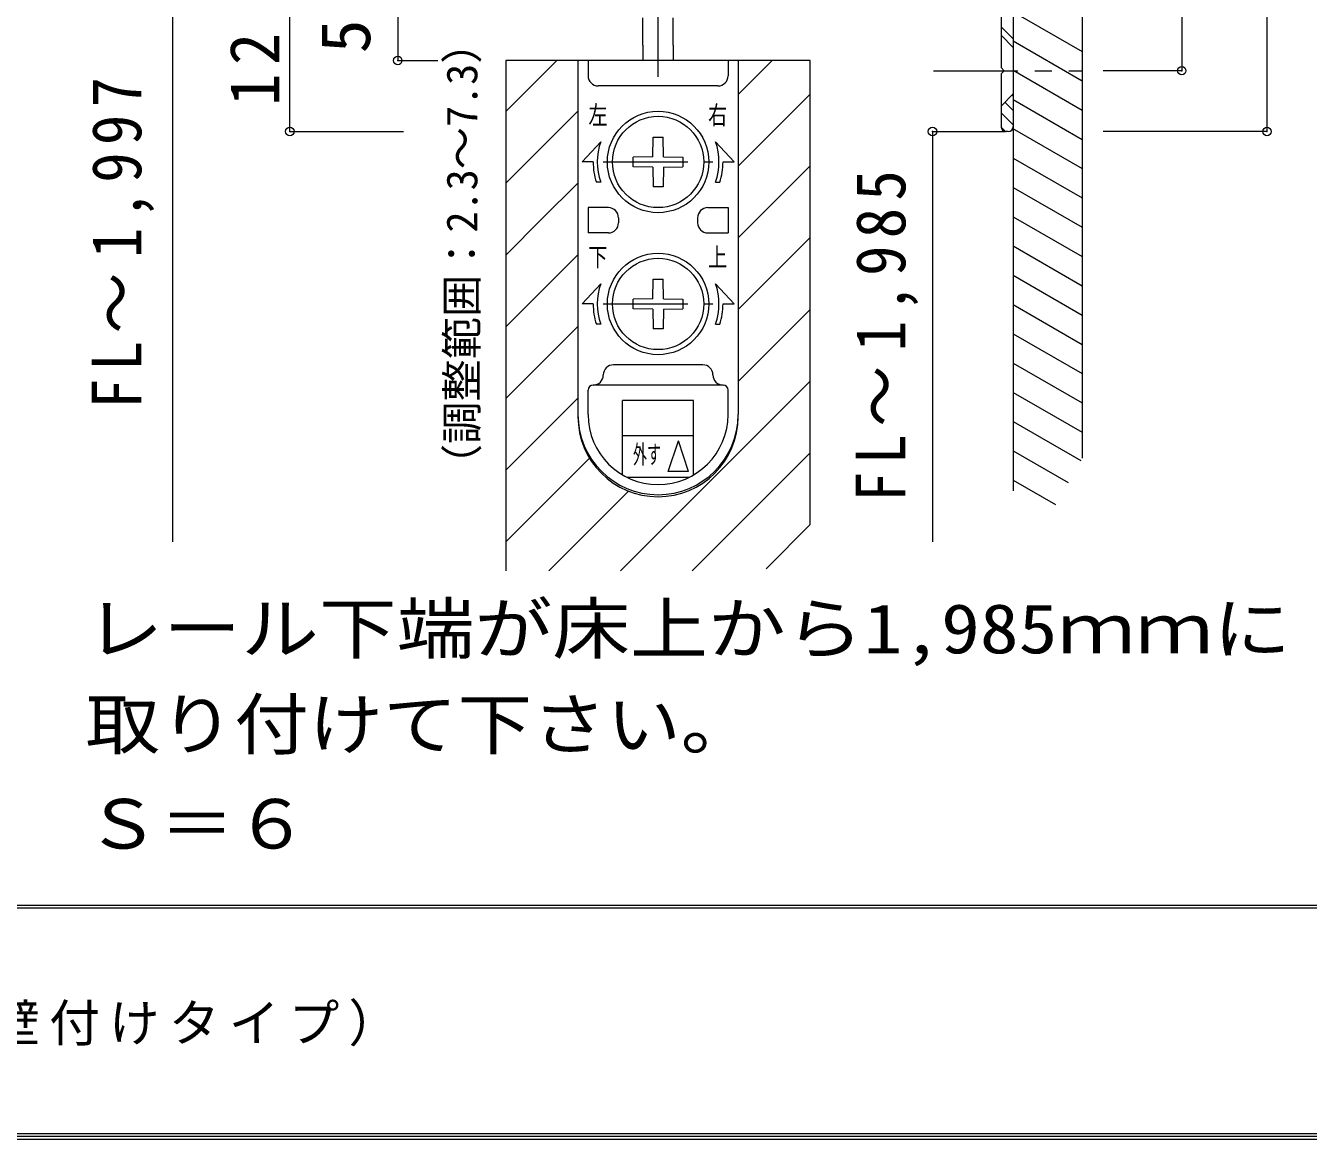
# Model space of a CAD drawing. Units: millimetres at full size, sheet at 1:10; details may follow other scales. Extents: x -2000 to 1900, y -1436 to 1392.
# Drawn here: x -929 to -170, y -1402 to -743 of the extents above; entities that cross this region are included whole.
import ezdxf
from ezdxf.enums import TextEntityAlignment as Align

# ---------------------------------------------------------------- set-up
doc = ezdxf.new("R2010")
doc.units = ezdxf.units.MM
doc.header["$LTSCALE"] = 10
doc.header["$PDMODE"] = 32
doc.header["$PDSIZE"] = 5
doc.linetypes.add('CHAIN1', pattern=[8, 5, -1, 1, -1])
for name, color, linetype, lineweight in [('0-1_通り芯', 4, 'CHAIN1', 9), ('0-3_仕上げ', 2, 'Continuous', 9), ('0-6_扉', 6, 'Continuous', 9), ('0-7_金物', 7, 'Continuous', 9), ('0-A_文字', 7, 'Continuous', 9), ('0-B_寸法', 7, 'Continuous', 9), ('0-C_ハッチ', 3, 'Continuous', 9), ('0-D_穴', 7, 'Continuous', 9), ('F-1_図枠', 6, 'Continuous', 9)]:
    doc.layers.add(name, color=color, linetype=linetype, lineweight=lineweight)
doc.layers.add('F-A_文字', color=7, linetype='Continuous')
doc.styles.add('ＭＳ ゴシック', font='')
doc.styles.get('ＭＳ ゴシック').set_extended_font_data('MS Gothic')

msp = doc.modelspace()

# ---------------------------------------------------------------- linework, layer by layer
at = {"layer": '0-1_通り芯'}
for p, q in [((-554.97, -773.26), (-554.97, -575.53)), ((-392.13, -769.54), (-304.66, -769.54)), ((-587.37, -823.54), (-522.57, -823.54)), ((-587.37, -907.54), (-522.57, -907.54))]:
    msp.add_line(p, q, dxfattribs=at)
at = {"layer": '0-3_仕上げ'}
msp.add_line((-344.97, -390.08), (-344.97, -1018.15), dxfattribs=at)
msp.add_lwpolyline([(-344.97, -390.08), (-304.19, -390.08), (-304.19, -998.76)], dxfattribs=at)
at = {"layer": '0-6_扉'}
for p, q in [((-644.97, -763.54), (-644.97, -1065.38)), ((-464.97, -763.54), (-644.97, -763.54)), ((-464.97, -1038.23), (-464.97, -763.54))]:
    msp.add_line(p, q, dxfattribs=at)
at = {"layer": '0-7_金物'}
for p, q in [((-344.97, -727.54), (-344.97, -802.54)), ((-563.97, -754.54), (-563.97, -738.34)), ((-545.97, -754.54), (-545.97, -738.34)), ((-352.17, -736.54), (-352.17, -767.74)), ((-563.97, -754.54), (-563.97, -763.54)), ((-545.97, -754.54), (-545.97, -763.54)), ((-602.37, -763.54), (-602.37, -972.94)), ((-507.57, -763.54), (-602.37, -763.54)), ((-596.37, -763.54), (-596.37, -772.54)), ((-513.57, -763.54), (-513.57, -772.54)), ((-507.57, -763.54), (-507.57, -972.94)), ((-352.17, -771.34), (-352.17, -802.54)), ((-519.57, -778.54), (-590.37, -778.54)), ((-352.38, -802.74), (-349.62, -805.5)), ((-558.09, -820.42), (-557.89, -808.84)), ((-557.89, -808.84), (-552.06, -808.84)), ((-551.86, -820.42), (-552.06, -808.84)), ((-347.97, -805.54), (-349.17, -805.54)), ((-558.09, -820.42), (-569.67, -820.62)), ((-569.67, -826.45), (-569.67, -820.62)), ((-558.09, -826.66), (-569.67, -826.45)), ((-558.09, -826.66), (-557.89, -838.24)), ((-551.86, -826.66), (-552.06, -838.24)), ((-551.86, -820.42), (-540.27, -820.62)), ((-551.86, -826.66), (-540.27, -826.45)), ((-540.27, -820.62), (-540.27, -826.45)), ((-552.06, -838.24), (-557.89, -838.24)), ((-558.09, -904.42), (-557.89, -892.84)), ((-557.89, -892.84), (-552.06, -892.84)), ((-551.86, -904.42), (-552.06, -892.84)), ((-558.09, -904.42), (-569.67, -904.62)), ((-569.67, -910.45), (-569.67, -904.62)), ((-551.86, -904.42), (-540.27, -904.62)), ((-540.27, -904.62), (-540.27, -910.45)), ((-558.09, -910.66), (-569.67, -910.45)), ((-558.09, -910.66), (-557.89, -922.24)), ((-551.86, -910.66), (-552.06, -922.24)), ((-551.86, -910.66), (-540.27, -910.45)), ((-552.06, -922.24), (-557.89, -922.24)), ((-533.97, -964.54), (-575.97, -964.54)), ((-575.97, -1008.62), (-575.97, -964.54)), ((-533.97, -1008.62), (-533.97, -964.54)), ((-533.97, -985.54), (-575.97, -985.54)), ((-536.81, -1010.14), (-573.14, -1010.14))]:
    msp.add_line(p, q, dxfattribs=at)
msp.add_lwpolyline([(-352.17, -771.34), (-350.37, -769.54), (-352.17, -767.74)], dxfattribs=at)
for centre, radius in [((-554.97, -823.54), 30), ((-554.97, -823.54), 27), ((-554.97, -907.54), 30), ((-554.97, -907.54), 27)]:
    msp.add_circle(centre, radius, dxfattribs=at)
for centre, radius, start, end in [((-590.37, -772.54), 6, 180, 270), ((-519.57, -772.54), 6, 270, 0), ((-349.17, -802.54), 3, 180, 270), ((-347.97, -802.54), 3, 270, 0), ((-554.97, -972.94), 47.4, 180, 0), ((-554.97, -974.14), 47.4, 180, 0)]:
    msp.add_arc(centre, radius, start, end, dxfattribs=at)
at = {"layer": '0-A_文字'}
for p, q in [((-588.92, -811.54), (-599.97, -823.54)), ((-521.03, -811.54), (-509.97, -823.54)), ((-593.37, -823.54), (-599.97, -823.54)), ((-516.57, -823.54), (-509.97, -823.54)), ((-588.92, -835.54), (-591.45, -835.54)), ((-521.03, -835.54), (-518.5, -835.54)), ((-588.92, -895.54), (-599.97, -907.54)), ((-521.03, -895.54), (-509.97, -907.54)), ((-593.37, -907.54), (-599.97, -907.54)), ((-516.57, -907.54), (-509.97, -907.54)), ((-588.92, -919.54), (-591.45, -919.54)), ((-521.03, -919.54), (-518.5, -919.54)), ((-548.97, -1006.54), (-542.97, -988.54)), ((-536.97, -1006.54), (-542.97, -988.54)), ((-536.97, -1006.54), (-548.97, -1006.54))]:
    msp.add_line(p, q, dxfattribs=at)
for centre, radius, start, end in [((-554.97, -823.54), 36, 160.52878, 199.47122), ((-554.97, -823.54), 36, 340.52878, 19.47122), ((-554.97, -823.54), 38.4, 180, 198.20996), ((-554.97, -823.54), 38.4, 341.79004, 0), ((-554.97, -907.54), 36, 160.52878, 199.47122), ((-554.97, -907.54), 36, 340.52878, 19.47122), ((-554.97, -907.54), 38.4, 180, 198.20996), ((-554.97, -907.54), 38.4, 341.79004, 0)]:
    msp.add_arc(centre, radius, start, end, dxfattribs=at)
at = {"layer": '0-B_寸法', "color": 4}
for p, q in [((-194.88, -463.54), (-194.88, -805.54)), ((-245.3, -499.54), (-245.3, -769.54)), ((-842.09, -733.54), (-842.09, -1048.29)), ((-772.72, -805.54), (-772.72, -733.54)), ((-708.94, -733.54), (-708.94, -763.54)), ((-708.94, -763.54), (-685.22, -763.54)), ((-245.3, -769.54), (-291.84, -769.54)), ((-772.72, -805.54), (-705.55, -805.54)), ((-392.67, -805.54), (-349.62, -805.54)), ((-392.67, -805.54), (-392.67, -1048.29)), ((-194.88, -805.54), (-291.84, -805.54))]:
    msp.add_line(p, q, dxfattribs=at)
at = {"layer": '0-B_寸法'}
for p in [(-708.94, -763.54), (-245.3, -769.54), (-772.72, -805.54), (-392.67, -805.54), (-194.88, -805.54)]:
    msp.add_point(p, dxfattribs=at)
at = {"layer": '0-C_ハッチ', "color": 7}
for p, q in [((-344.97, -734.67), (-304.19, -758.21)), ((-344.97, -755.74), (-352.17, -748.54)), ((-344.97, -751.99), (-304.19, -775.53)), ((-344.97, -769.31), (-304.19, -792.85)), ((-344.97, -783.34), (-352.17, -790.54)), ((-344.97, -786.63), (-304.19, -810.18)), ((-345.59, -803.6), (-304.19, -827.5)), ((-344.97, -821.27), (-304.19, -844.82)), ((-344.97, -838.59), (-304.19, -862.14)), ((-344.97, -855.91), (-304.19, -879.46)), ((-344.97, -873.23), (-304.19, -896.78)), ((-344.97, -890.55), (-304.19, -914.1)), ((-344.97, -907.87), (-304.19, -931.42)), ((-344.97, -925.19), (-304.19, -948.74)), ((-344.97, -942.51), (-304.19, -966.06)), ((-344.97, -959.83), (-304.19, -983.38)), ((-344.97, -977.15), (-305.03, -1000.22)), ((-344.97, -994.47), (-312.53, -1013.21)), ((-344.97, -1011.79), (-320.03, -1026.2))]:
    msp.add_line(p, q, dxfattribs=at)
at = {"layer": '0-C_ハッチ'}
for p, q in [((-352.17, -743.55), (-344.97, -750.75)), ((-349.89, -788.26), (-344.97, -793.18)), ((-345.65, -784.02), (-344.97, -784.69)), ((-352.17, -794.46), (-344.97, -801.66))]:
    msp.add_line(p, q, dxfattribs=at)
at = {"layer": '0-C_ハッチ', "color": 6}
for p, q in [((-614.78, -763.54), (-644.97, -793.73)), ((-487.5, -763.54), (-507.57, -783.61)), ((-464.97, -783.44), (-507.57, -826.04)), ((-602.37, -793.56), (-644.97, -836.16)), ((-464.97, -825.87), (-507.57, -868.47)), ((-602.37, -835.99), (-623.63, -857.25)), ((-623.63, -857.25), (-644.97, -878.59)), ((-464.97, -868.29), (-507.57, -910.89)), ((-602.37, -878.41), (-644.97, -921.01)), ((-464.97, -910.72), (-507.57, -953.32)), ((-602.37, -920.84), (-644.97, -963.44)), ((-464.97, -953.15), (-577.21, -1065.38)), ((-602.37, -963.27), (-644.97, -1005.87)), ((-595.46, -998.78), (-644.97, -1048.29)), ((-464.97, -995.57), (-534.78, -1065.38)), ((-572.45, -1018.2), (-619.63, -1065.38)), ((-464.97, -1038), (-491.14, -1064.16))]:
    msp.add_line(p, q, dxfattribs=at)
at = {"layer": '0-D_穴'}
for p, q in [((-596.37, -850.54), (-596.37, -865.54)), ((-584.37, -850.54), (-596.37, -850.54)), ((-578.37, -856.54), (-578.37, -859.54)), ((-531.57, -856.54), (-531.57, -859.54)), ((-525.57, -850.54), (-513.57, -850.54)), ((-513.57, -850.54), (-513.57, -865.54)), ((-584.37, -865.54), (-596.37, -865.54)), ((-525.57, -865.54), (-513.57, -865.54)), ((-528.57, -943.54), (-581.37, -943.54)), ((-516.57, -955.54), (-593.37, -955.54)), ((-596.37, -972.94), (-596.37, -958.54)), ((-513.57, -972.94), (-513.57, -958.54))]:
    msp.add_line(p, q, dxfattribs=at)
for centre, radius, start, end in [((-584.37, -856.54), 6, 0, 90), ((-525.57, -856.54), 6, 90, 180), ((-584.37, -859.54), 6, 270, 0), ((-525.57, -859.54), 6, 180, 270), ((-581.37, -949.54), 6, 90, 180), ((-528.57, -949.54), 6, 0, 90), ((-593.37, -958.54), 3, 90, 180), ((-593.37, -949.54), 6, 270, 0), ((-516.57, -949.54), 6, 180, 270), ((-516.57, -958.54), 3, 0, 90), ((-554.97, -972.94), 41.4, 180, 0)]:
    msp.add_arc(centre, radius, start, end, dxfattribs=at)
at = {"layer": 'F-1_図枠'}
for p, q in [((1900, -1263.33), (-2000, -1263.33)), ((1900, -1265), (-2000, -1265)), ((1900, -1398.33), (-2000, -1398.33)), ((1900, -1400), (-2000, -1400)), ((1900, -1401.67), (-2000, -1401.67))]:
    msp.add_line(p, q, dxfattribs=at)

# ---------------------------------------------------------------- texts
at = {"layer": '0-A_文字', "style": 'ＭＳ ゴシック'}
msp.add_text('（調整範囲：2.3～7.3）', height=18.33, rotation=90, dxfattribs=at).set_placement((-656.36, -1015.28), align=Align.BOTTOM_LEFT)
for s, height, width, p in [('左', 11, 0.75, (-596.16, -804.61)), ('右', 11, 0.75, (-525.36, -804.61)), ('下', 11, 0.75, (-596.16, -888.61)), ('上', 11, 0.75, (-525.36, -888.61)), ('外す', 11, 0.55, (-569.78, -1005.29)), ('レール下端が床上から1,985ｍｍに', 29.33, 1.15, (-893.59, -1123)), ('取り付けて下さい。', 29.33, 1.1, (-893.59, -1179.6)), ('Ｓ＝６', 29.33, 1.1, (-893.59, -1238.47))]:
    msp.add_text(s, height=height, dxfattribs=dict(at, width=width)).set_placement(p, align=Align.BOTTOM_LEFT)
at = {"layer": '0-B_寸法', "style": 'ＭＳ ゴシック'}
msp.add_text('5', height=29.33, rotation=90, dxfattribs=at).set_placement((-716.45, -759.22), align=Align.BOTTOM_LEFT)
at = {"layer": '0-B_寸法', "char_height": 29.33, "attachment_point": 7, "rotation": 90, "style": 'ＭＳ ゴシック'}
for s, insert in [('\\T1.27;\\W0.95;12', (-779.04, -790.25)), ('\\T1.24;\\W0.9;FL～1,997', (-853.01, -969.54)), ('\\T1.24;\\W0.9;FL～1,985', (-401.17, -1024.65))]:
    msp.add_mtext(s, dxfattribs=dict(at, insert=insert))
at = {"layer": 'F-A_文字', "insert": (-1746.67, -1346.67), "char_height": 21.99, "attachment_point": 7, "style": 'ＭＳ ゴシック'}
msp.add_mtext('\\T1.18;ドレタス\u3000H20アウトセット上吊り引き戸（レール壁付けタイプ）', dxfattribs=at)

doc.saveas('drawing.dxf')
